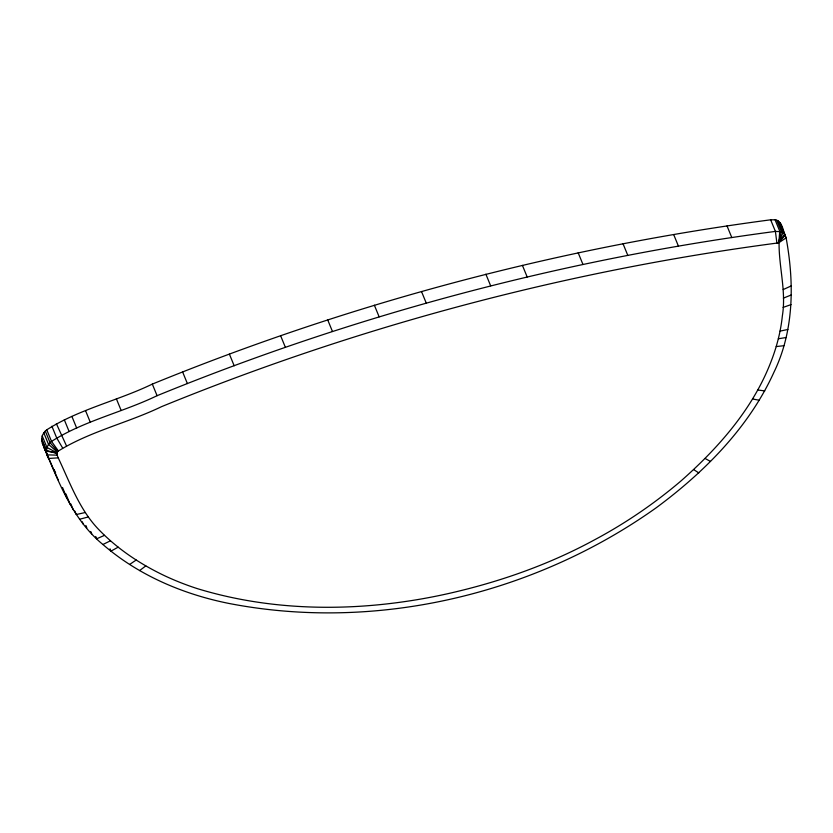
<?xml version="1.0" encoding="UTF-8"?>
<svg xmlns="http://www.w3.org/2000/svg" width="833" height="833" viewBox="0 0 833 833"><rect width="100%" height="100%" fill="white"/><g stroke="black" fill="none" stroke-linecap="round" stroke-linejoin="round"><path stroke-width="1.25" d="M779.896 222.515L786.113 237.853L778.303 243.09L776.897 243.09C565.857 270.912 358.586 326.161 161.54 406.66C127.886 422.893 90.297 431.244 58.404 450.986C55.749 452.538 57.362 455.713 58.227 457.858C70.128 483.036 79.729 510.504 99.814 530.652C118.411 549.665 140.985 564.524 164.955 575.895A286.021 269.111 -22.3 0 0 197.244 588.598C263.79 608.944 335.074 611.599 403.713 601.749A539.232 507.349 -22.3 0 0 458.4 591.211C505.475 579.83 551.321 563.264 593.939 540.159A461.492 434.212 -22.3 0 0 637.37 514.055A467.834 440.168 -22.3 0 0 680.873 481.047C718.025 448.279 752.178 409.701 770.483 363.032C776.491 347.913 780.677 332.044 782.364 315.853C787.018 287.583 776.189 259.396 779.823 231.387L775.065 219.797L770.65 219.808C558.589 247.724 350.308 303.202 152.324 384.096C117.859 400.756 79.208 409.128 46.773 429.807C42.67 432.858 40.442 438.325 42.379 443.25C57.633 479.35 71.565 518.844 102.917 544.511C138.476 575.301 183.01 594.231 228.846 603.425C376.235 632.049 534.494 594.439 656.373 507.661C704.635 471.926 748.961 427.412 774.024 372.08C794.193 330.399 794.307 282.554 786.113 237.853C782.926 231.938 783.062 221.297 775.065 219.797M58.227 457.858L48.481 458.483C45.201 452.84 45.919 445.249 51.531 441.407C83.966 420.727 122.618 412.356 157.083 395.696C355.066 314.801 563.347 259.323 775.408 231.407L781.448 231.741L784.644 234.115L778.303 243.09L781.448 231.741L776.689 220.141M139.6 570.584L145.785 565.919M129.636 564.472L136.175 560.026M118.151 547.156L110.966 551.144L110.008 548.822M102.917 544.511L110.435 540.794M783.207 289.572L791.194 285.927M104.479 535.359L96.67 538.795L95.712 536.483M783.364 298.141L791.35 294.934M783.062 307.419L791.038 304.618M79.51 519.282L88.288 516.939M85.226 512.524L76.22 514.544L74.793 511.066M780.063 331.097L787.883 329.483M778.355 338.76L786.092 337.532M776.231 346.549L783.853 345.726M57.227 455.162L47.137 454.849L42.379 443.25M757.853 390L764.756 390.916M752.668 398.997L759.363 400.267M56.925 452.819L46.919 447.415L42.16 435.815M705.124 458.494L710.497 461.451M693.712 469.625L698.783 472.894M57.331 452.069L48.564 444.437L43.805 432.837M57.81 451.528L50.084 442.719L45.326 431.119M58.404 450.986L51.531 441.407L46.773 429.807M62.642 448.039L56.654 437.846L51.896 426.246M784.644 234.115L785.217 235.104L778.303 243.09L783.051 232.501L778.293 220.901M66.484 445.884L56.394 423.726M54.01 469.51L55.613 472.884M43.722 446.884L58.227 479.985M770.65 219.808L775.408 231.407L776.897 243.09M727.042 225.962L731.79 237.561M673.71 234.625L678.468 246.224M623.053 243.788L627.801 255.387M578.185 252.795L582.933 264.394M522.416 265.373L527.174 276.973M485.878 274.182L490.637 285.781M421.498 291.508L426.257 303.097M374.371 305.211L379.13 316.811M327.692 319.851L332.45 331.451M280.617 335.73L285.375 347.33M229.419 354.171L234.177 365.77M182.625 371.976L187.383 383.576M152.324 384.096L157.083 395.696M116.401 398.872L121.16 410.471M85.622 410.846L90.38 422.446M71.909 416.458L76.667 428.058M64.328 419.822L69.087 431.421M90.766 531.506L91.724 533.828M85.872 525.488L86.819 527.799M82.321 521.843L83.269 524.165M70.857 503.965L73.231 509.765M65.849 493.865L70.128 504.309M62.527 487.524L66.817 497.967M41.65 438.876L46.409 450.476L56.863 453.194L46.419 451.049L41.66 439.449M780.459 223.504L781.354 226.253"/></g></svg>
